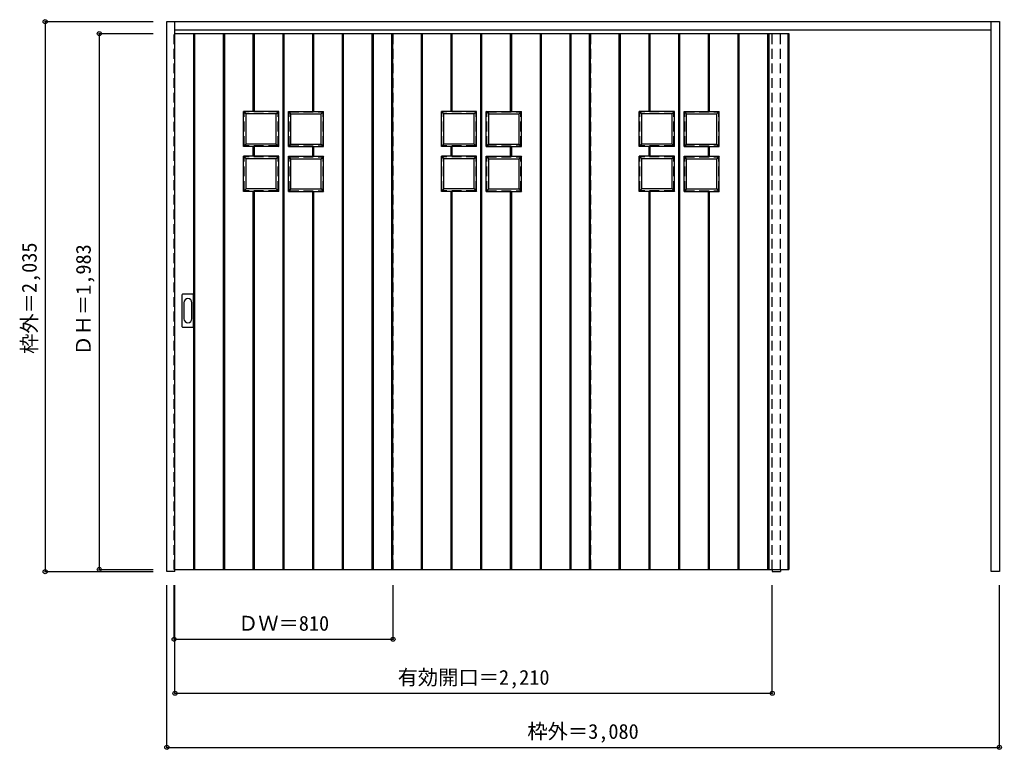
# Model space of a CAD drawing. Units: millimetres, scale not verified. Extents: x -1639 to 1993, y -1947 to 753.
import ezdxf
from ezdxf.enums import TextEntityAlignment as Align

# ---------------------------------------------------------------- set-up
doc = ezdxf.new("R2010")
doc.units = ezdxf.units.MM
doc.header["$LTSCALE"] = 30
doc.header["$PDMODE"] = 32
doc.header["$PDSIZE"] = 15
doc.linetypes.add('DASHED1', pattern=[1.8, 1.2, -0.6])
doc.layers.add('0-0', color=3, linetype='Continuous')
doc.layers.add('0-1_寸法', color=7, linetype='Continuous')
doc.styles.add('ＭＳ ゴシック', font='')
doc.styles.get('ＭＳ ゴシック').set_extended_font_data('MS Gothic')

msp = doc.modelspace()

# ---------------------------------------------------------------- linework, layer by layer
at = {"layer": '0-0'}
for p, q in [((-1064.71, -1289.6), (-1064.71, 745.4)), ((1955.29, -1289.6), (1955.29, 745.4)), ((-1065.71, -1281.6), (-1065.71, 701.4)), ((-1064.71, 715.4), (1955.29, 715.4)), ((-994.71, -1281.6), (-994.71, 701.4)), ((-990.71, -1281.6), (-990.71, 701.4)), ((-884.71, -1281.6), (-884.71, 701.4)), ((-880.71, -1281.6), (-880.71, 701.4)), ((-774.71, 413.4), (-774.71, 701.4)), ((-770.71, 413.4), (-770.71, 701.4)), ((-664.71, -1281.6), (-664.71, 701.4)), ((-660.71, -1281.6), (-660.71, 701.4)), ((-554.71, 413.4), (-554.71, 701.4)), ((-550.71, 413.4), (-550.71, 701.4)), ((-444.71, -1281.6), (-444.71, 701.4)), ((-440.71, -1281.6), (-440.71, 701.4)), ((-335.71, 701.4), (-335.71, -1281.6)), ((-334.71, -1281.6), (-334.71, 701.4)), ((-333.71, -1281.6), (-333.71, 701.4)), ((-330.71, -1281.6), (-330.71, 701.4)), ((-262.71, -1281.6), (-262.71, 701.4)), ((-259.71, -1281.6), (-259.71, 701.4)), ((-258.71, -1281.6), (-258.71, 701.4)), ((-152.71, -1281.6), (-152.71, 701.4)), ((-148.71, -1281.6), (-148.71, 701.4)), ((-42.71, 413.4), (-42.71, 701.4)), ((-38.71, 413.4), (-38.71, 701.4)), ((67.29, -1281.6), (67.29, 701.4)), ((71.29, -1281.6), (71.29, 701.4)), ((177.29, 413.4), (177.29, 701.4)), ((181.29, 413.4), (181.29, 701.4)), ((287.29, -1281.6), (287.29, 701.4)), ((291.29, -1281.6), (291.29, 701.4)), ((396.29, 701.4), (396.29, -1281.6)), ((397.29, -1281.6), (397.29, 701.4)), ((398.29, -1281.6), (398.29, 701.4)), ((401.29, -1281.6), (401.29, 701.4)), ((469.29, -1281.6), (469.29, 701.4)), ((472.29, -1281.6), (472.29, 701.4)), ((473.29, -1281.6), (473.29, 701.4)), ((579.29, -1281.6), (579.29, 701.4)), ((583.29, -1281.6), (583.29, 701.4)), ((689.29, 413.4), (689.29, 701.4)), ((693.29, 413.4), (693.29, 701.4)), ((799.29, -1281.6), (799.29, 701.4)), ((803.29, -1281.6), (803.29, 701.4)), ((909.29, 413.4), (909.29, 701.4)), ((913.29, 413.4), (913.29, 701.4)), ((1019.29, -1281.6), (1019.29, 701.4)), ((1023.29, -1281.6), (1023.29, 701.4)), ((1129.29, -1281.6), (1129.29, 701.4)), ((1133.29, -1281.6), (1133.29, 701.4)), ((1204.29, -1281.6), (1204.29, 701.4)), ((-680.71, 413.4), (-810.71, 413.4)), ((-810.71, 283.4), (-810.71, 413.4)), ((-810.71, 413.4), (-801.71, 404.4)), ((-689.71, 404.4), (-801.71, 404.4)), ((-801.71, 292.4), (-801.71, 404.4)), ((-689.71, 404.4), (-680.71, 413.4)), ((-689.71, 292.4), (-689.71, 404.4)), ((-680.71, 283.4), (-680.71, 413.4)), ((-644.71, 413.4), (-514.71, 413.4)), ((-644.71, 283.4), (-644.71, 413.4)), ((-635.71, 404.4), (-644.71, 413.4)), ((-635.71, 404.4), (-523.71, 404.4)), ((-635.71, 292.4), (-635.71, 404.4)), ((-514.71, 413.4), (-523.71, 404.4)), ((-523.71, 292.4), (-523.71, 404.4)), ((-514.71, 283.4), (-514.71, 413.4)), ((51.29, 413.4), (-78.71, 413.4)), ((-78.71, 283.4), (-78.71, 413.4)), ((-78.71, 413.4), (-69.71, 404.4)), ((42.29, 404.4), (-69.71, 404.4)), ((-69.71, 292.4), (-69.71, 404.4)), ((42.29, 404.4), (51.29, 413.4)), ((42.29, 292.4), (42.29, 404.4)), ((51.29, 283.4), (51.29, 413.4)), ((87.29, 413.4), (217.29, 413.4)), ((87.29, 283.4), (87.29, 413.4)), ((96.29, 404.4), (87.29, 413.4)), ((96.29, 404.4), (208.29, 404.4)), ((96.29, 292.4), (96.29, 404.4)), ((217.29, 413.4), (208.29, 404.4)), ((208.29, 292.4), (208.29, 404.4)), ((217.29, 283.4), (217.29, 413.4)), ((783.29, 413.4), (653.29, 413.4)), ((653.29, 283.4), (653.29, 413.4)), ((653.29, 413.4), (662.29, 404.4)), ((774.29, 404.4), (662.29, 404.4)), ((662.29, 292.4), (662.29, 404.4)), ((774.29, 404.4), (783.29, 413.4)), ((774.29, 292.4), (774.29, 404.4)), ((783.29, 283.4), (783.29, 413.4)), ((819.29, 413.4), (949.29, 413.4)), ((819.29, 283.4), (819.29, 413.4)), ((828.29, 404.4), (819.29, 413.4)), ((828.29, 404.4), (940.29, 404.4)), ((828.29, 292.4), (828.29, 404.4)), ((949.29, 413.4), (940.29, 404.4)), ((940.29, 292.4), (940.29, 404.4)), ((949.29, 283.4), (949.29, 413.4)), ((-689.71, 292.4), (-680.71, 283.4)), ((-635.71, 292.4), (-644.71, 283.4)), ((42.29, 292.4), (51.29, 283.4)), ((96.29, 292.4), (87.29, 283.4)), ((774.29, 292.4), (783.29, 283.4)), ((828.29, 292.4), (819.29, 283.4)), ((-680.71, 283.4), (-810.71, 283.4)), ((-774.71, 247.4), (-774.71, 283.4)), ((-770.71, 247.4), (-770.71, 283.4)), ((-644.71, 283.4), (-514.71, 283.4)), ((-554.71, 247.4), (-554.71, 283.4)), ((-550.71, 247.4), (-550.71, 283.4)), ((51.29, 283.4), (-78.71, 283.4)), ((-42.71, 247.4), (-42.71, 283.4)), ((-38.71, 247.4), (-38.71, 283.4)), ((87.29, 283.4), (217.29, 283.4)), ((177.29, 247.4), (177.29, 283.4)), ((181.29, 247.4), (181.29, 283.4)), ((783.29, 283.4), (653.29, 283.4)), ((689.29, 247.4), (689.29, 283.4)), ((693.29, 247.4), (693.29, 283.4)), ((819.29, 283.4), (949.29, 283.4)), ((909.29, 247.4), (909.29, 283.4)), ((913.29, 247.4), (913.29, 283.4)), ((-680.71, 247.4), (-810.71, 247.4)), ((-810.71, 117.4), (-810.71, 247.4)), ((-810.71, 247.4), (-801.71, 238.4)), ((-689.71, 238.4), (-801.71, 238.4)), ((-801.71, 126.4), (-801.71, 238.4)), ((-689.71, 238.4), (-680.71, 247.4)), ((-689.71, 126.4), (-689.71, 238.4)), ((-680.71, 117.4), (-680.71, 247.4)), ((-644.71, 247.4), (-514.71, 247.4)), ((-644.71, 117.4), (-644.71, 247.4)), ((-635.71, 238.4), (-644.71, 247.4)), ((-635.71, 238.4), (-523.71, 238.4)), ((-635.71, 126.4), (-635.71, 238.4)), ((-514.71, 247.4), (-523.71, 238.4)), ((-523.71, 126.4), (-523.71, 238.4)), ((-514.71, 117.4), (-514.71, 247.4)), ((51.29, 247.4), (-78.71, 247.4)), ((-78.71, 117.4), (-78.71, 247.4)), ((-78.71, 247.4), (-69.71, 238.4)), ((42.29, 238.4), (-69.71, 238.4)), ((-69.71, 126.4), (-69.71, 238.4)), ((42.29, 238.4), (51.29, 247.4)), ((42.29, 126.4), (42.29, 238.4)), ((51.29, 117.4), (51.29, 247.4)), ((87.29, 247.4), (217.29, 247.4)), ((87.29, 117.4), (87.29, 247.4)), ((96.29, 238.4), (87.29, 247.4)), ((96.29, 238.4), (208.29, 238.4)), ((96.29, 126.4), (96.29, 238.4)), ((217.29, 247.4), (208.29, 238.4)), ((208.29, 126.4), (208.29, 238.4)), ((217.29, 117.4), (217.29, 247.4)), ((783.29, 247.4), (653.29, 247.4)), ((653.29, 117.4), (653.29, 247.4)), ((653.29, 247.4), (662.29, 238.4)), ((774.29, 238.4), (662.29, 238.4)), ((662.29, 126.4), (662.29, 238.4)), ((774.29, 238.4), (783.29, 247.4)), ((774.29, 126.4), (774.29, 238.4)), ((783.29, 117.4), (783.29, 247.4)), ((819.29, 247.4), (949.29, 247.4)), ((819.29, 117.4), (819.29, 247.4)), ((828.29, 238.4), (819.29, 247.4)), ((828.29, 238.4), (940.29, 238.4)), ((828.29, 126.4), (828.29, 238.4)), ((949.29, 247.4), (940.29, 238.4)), ((940.29, 126.4), (940.29, 238.4)), ((949.29, 117.4), (949.29, 247.4)), ((-680.71, 117.4), (-810.71, 117.4)), ((-774.71, -1281.6), (-774.71, 117.4)), ((-770.71, -1281.6), (-770.71, 117.4)), ((-689.71, 126.4), (-680.71, 117.4)), ((-635.71, 126.4), (-644.71, 117.4)), ((-644.71, 117.4), (-514.71, 117.4)), ((-554.71, -1281.6), (-554.71, 117.4)), ((-550.71, -1281.6), (-550.71, 117.4)), ((51.29, 117.4), (-78.71, 117.4)), ((-42.71, -1281.6), (-42.71, 117.4)), ((-38.71, -1281.6), (-38.71, 117.4)), ((42.29, 126.4), (51.29, 117.4)), ((96.29, 126.4), (87.29, 117.4)), ((87.29, 117.4), (217.29, 117.4)), ((177.29, -1281.6), (177.29, 117.4)), ((181.29, -1281.6), (181.29, 117.4)), ((783.29, 117.4), (653.29, 117.4)), ((689.29, -1281.6), (689.29, 117.4)), ((693.29, -1281.6), (693.29, 117.4)), ((774.29, 126.4), (783.29, 117.4)), ((828.29, 126.4), (819.29, 117.4)), ((819.29, 117.4), (949.29, 117.4)), ((909.29, -1281.6), (909.29, 117.4)), ((913.29, -1281.6), (913.29, 117.4)), ((-1037.71, -383.6), (-1037.71, -264.6)), ((-997.21, -263.1), (-1036.21, -263.1)), ((-995.71, -383.6), (-995.71, -264.6)), ((-1036.21, -385.1), (-997.21, -385.1)), ((-1064.71, -1281.6), (1206.29, -1281.6)), ((1145.29, -1281.6), (1145.29, -1289.6)), ((1145.29, -1289.6), (1175.29, -1289.6)), ((1175.29, -1281.6), (1175.29, -1289.6)), ((1985.29, -1289.6), (1955.29, -1289.6))]:
    msp.add_line(p, q, dxfattribs=at)
at = {"layer": '0-0', "color": 4, "linetype": 'DASHED1'}
for p, q in [((-1067.71, 701.4), (-1064.71, 701.4)), ((-1067.71, -1281.6), (-1067.71, 701.4)), ((-257.71, -1281.6), (-257.71, 701.4)), ((474.29, -1281.6), (474.29, 701.4)), ((1145.29, -1281.6), (1145.29, 715.4)), ((1175.29, -1281.6), (1175.29, 715.4)), ((-1064.71, -1281.6), (-1067.71, -1281.6))]:
    msp.add_line(p, q, dxfattribs=at)
at = {"layer": '0-0', "color": 7}
for p, q in [((-992.71, -1281.6), (-992.71, 701.4)), ((-882.71, -1281.6), (-882.71, 701.4)), ((-772.71, 413.4), (-772.71, 701.4)), ((-662.71, -1281.6), (-662.71, 701.4)), ((-552.71, 413.4), (-552.71, 701.4)), ((-442.71, -1281.6), (-442.71, 701.4)), ((-332.71, -1281.6), (-332.71, 701.4)), ((-260.71, -1281.6), (-260.71, 701.4)), ((-150.71, -1281.6), (-150.71, 701.4)), ((-40.71, 413.4), (-40.71, 701.4)), ((69.29, -1281.6), (69.29, 701.4)), ((179.29, 413.4), (179.29, 701.4)), ((289.29, -1281.6), (289.29, 701.4)), ((399.29, -1281.6), (399.29, 701.4)), ((471.29, -1281.6), (471.29, 701.4)), ((581.29, -1281.6), (581.29, 701.4)), ((691.29, 413.4), (691.29, 701.4)), ((801.29, -1281.6), (801.29, 701.4)), ((911.29, 413.4), (911.29, 701.4)), ((1021.29, -1281.6), (1021.29, 701.4)), ((1131.29, -1281.6), (1131.29, 701.4)), ((-772.71, 247.4), (-772.71, 283.4)), ((-552.71, 247.4), (-552.71, 283.4)), ((-40.71, 247.4), (-40.71, 283.4)), ((179.29, 247.4), (179.29, 283.4)), ((691.29, 247.4), (691.29, 283.4)), ((911.29, 247.4), (911.29, 283.4)), ((-772.71, -1281.6), (-772.71, 117.4)), ((-552.71, -1281.6), (-552.71, 117.4)), ((-40.71, -1281.6), (-40.71, 117.4)), ((179.29, -1281.6), (179.29, 117.4)), ((691.29, -1281.6), (691.29, 117.4)), ((911.29, -1281.6), (911.29, 117.4)), ((-1031.71, -294.5), (-1031.71, -353.7)), ((-1001.71, -353.7), (-1001.71, -294.5))]:
    msp.add_line(p, q, dxfattribs=at)
at = {"layer": '0-0', "linetype": 'DASHED1'}
for p, q in [((-682.71, 411.4), (-808.71, 411.4)), ((-682.71, 285.4), (-682.71, 411.4)), ((-642.71, 411.4), (-516.71, 411.4)), ((-642.71, 285.4), (-642.71, 411.4)), ((49.29, 411.4), (-76.71, 411.4)), ((49.29, 285.4), (49.29, 411.4)), ((89.29, 411.4), (215.29, 411.4)), ((89.29, 285.4), (89.29, 411.4)), ((781.29, 411.4), (655.29, 411.4)), ((781.29, 285.4), (781.29, 411.4)), ((821.29, 411.4), (947.29, 411.4)), ((821.29, 285.4), (821.29, 411.4)), ((-682.71, 245.4), (-808.71, 245.4)), ((-682.71, 119.4), (-682.71, 245.4)), ((-642.71, 245.4), (-516.71, 245.4)), ((-642.71, 119.4), (-642.71, 245.4)), ((49.29, 245.4), (-76.71, 245.4)), ((49.29, 119.4), (49.29, 245.4)), ((89.29, 245.4), (215.29, 245.4)), ((89.29, 119.4), (89.29, 245.4)), ((781.29, 245.4), (655.29, 245.4)), ((781.29, 119.4), (781.29, 245.4)), ((821.29, 245.4), (947.29, 245.4)), ((821.29, 119.4), (821.29, 245.4))]:
    msp.add_line(p, q, dxfattribs=at)
at = {"layer": '0-0'}
for points in [[(-1064.71, -1289.6), (-1094.71, -1289.6), (-1094.71, 745.4)], [(-1094.71, 745.4), (1985.29, 745.4), (1985.29, -1289.6)], [(-1064.71, 701.4), (1206.29, 701.4), (1206.29, -1281.6)], [(-689.71, 292.4), (-801.71, 292.4), (-810.71, 283.4)], [(-635.71, 292.4), (-523.71, 292.4), (-514.71, 283.4)], [(42.29, 292.4), (-69.71, 292.4), (-78.71, 283.4)], [(96.29, 292.4), (208.29, 292.4), (217.29, 283.4)], [(774.29, 292.4), (662.29, 292.4), (653.29, 283.4)], [(828.29, 292.4), (940.29, 292.4), (949.29, 283.4)], [(-689.71, 126.4), (-801.71, 126.4), (-810.71, 117.4)], [(-635.71, 126.4), (-523.71, 126.4), (-514.71, 117.4)], [(42.29, 126.4), (-69.71, 126.4), (-78.71, 117.4)], [(96.29, 126.4), (208.29, 126.4), (217.29, 117.4)], [(774.29, 126.4), (662.29, 126.4), (653.29, 117.4)], [(828.29, 126.4), (940.29, 126.4), (949.29, 117.4)]]:
    msp.add_lwpolyline(points, dxfattribs=at)
at = {"layer": '0-0', "linetype": 'DASHED1'}
for points in [[(-682.71, 285.4), (-808.71, 285.4), (-808.71, 411.4)], [(-642.71, 285.4), (-516.71, 285.4), (-516.71, 411.4)], [(49.29, 285.4), (-76.71, 285.4), (-76.71, 411.4)], [(89.29, 285.4), (215.29, 285.4), (215.29, 411.4)], [(781.29, 285.4), (655.29, 285.4), (655.29, 411.4)], [(821.29, 285.4), (947.29, 285.4), (947.29, 411.4)], [(-682.71, 119.4), (-808.71, 119.4), (-808.71, 245.4)], [(-642.71, 119.4), (-516.71, 119.4), (-516.71, 245.4)], [(49.29, 119.4), (-76.71, 119.4), (-76.71, 245.4)], [(89.29, 119.4), (215.29, 119.4), (215.29, 245.4)], [(781.29, 119.4), (655.29, 119.4), (655.29, 245.4)], [(821.29, 119.4), (947.29, 119.4), (947.29, 245.4)]]:
    msp.add_lwpolyline(points, dxfattribs=at)
at = {"layer": '0-0'}
for centre, start, end in [((-1036.21, -264.6), 90, 180), ((-997.21, -264.6), 0, 90), ((-1036.21, -383.6), 180, 270), ((-997.21, -383.6), 270, 0)]:
    msp.add_arc(centre, 1.5, start, end, dxfattribs=at)
at = {"layer": '0-0', "color": 7}
for centre, start, end in [((-1016.71, -294.5), 0, 180), ((-1016.71, -353.7), 180, 0)]:
    msp.add_arc(centre, 15, start, end, dxfattribs=at)
at = {"layer": '0-1_寸法', "color": 4}
for p, q in [((-1544.71, 745.4), (-1144.71, 745.4)), ((-1544.71, 745.4), (-1544.71, -1289.6)), ((-1344.71, 701.4), (-1344.71, -1281.6)), ((-1344.71, 701.4), (-1144.71, 701.4)), ((-1544.71, -1289.6), (-1144.71, -1289.6)), ((-1344.71, -1281.6), (-1144.71, -1281.6)), ((-1094.71, -1939.6), (-1094.71, -1339.6)), ((-1067.71, -1539.6), (-1067.71, -1339.6)), ((-1064.71, -1739.6), (-1064.71, -1339.6)), ((-257.71, -1539.6), (-257.71, -1339.6)), ((1145.29, -1739.6), (1145.29, -1339.6)), ((1985.29, -1939.6), (1985.29, -1339.6)), ((-1067.71, -1539.6), (-257.71, -1539.6)), ((-1064.71, -1739.6), (1145.29, -1739.6)), ((-1094.71, -1939.6), (1985.29, -1939.6))]:
    msp.add_line(p, q, dxfattribs=at)
at = {"layer": '0-1_寸法'}
for p in [(-1544.71, 745.4), (-1344.71, 701.4), (-1544.71, -1289.6), (-1344.71, -1281.6), (-1067.71, -1539.6), (-257.71, -1539.6), (-1064.71, -1739.6), (1145.29, -1739.6), (-1094.71, -1939.6), (1985.29, -1939.6)]:
    msp.add_point(p, dxfattribs=at)

# ---------------------------------------------------------------- texts
at = {"layer": '0-1_寸法', "style": 'ＭＳ ゴシック'}
for s, p in [('枠外＝2,035', (-1559.71, -483.85)), ('ＤＨ＝1,983', (-1359.71, -490.35))]:
    msp.add_text(s, height=54.99, rotation=90, dxfattribs=at).set_placement(p, align=Align.BOTTOM_LEFT)
for s, p in [('ＤＷ＝810', (-831.46, -1524.6)), ('有効開口＝2,210', (-240.96, -1724.6)), ('枠外＝3,080', (239.04, -1924.6))]:
    msp.add_text(s, height=54.99, dxfattribs=at).set_placement(p, align=Align.BOTTOM_LEFT)

doc.saveas('drawing.dxf')
